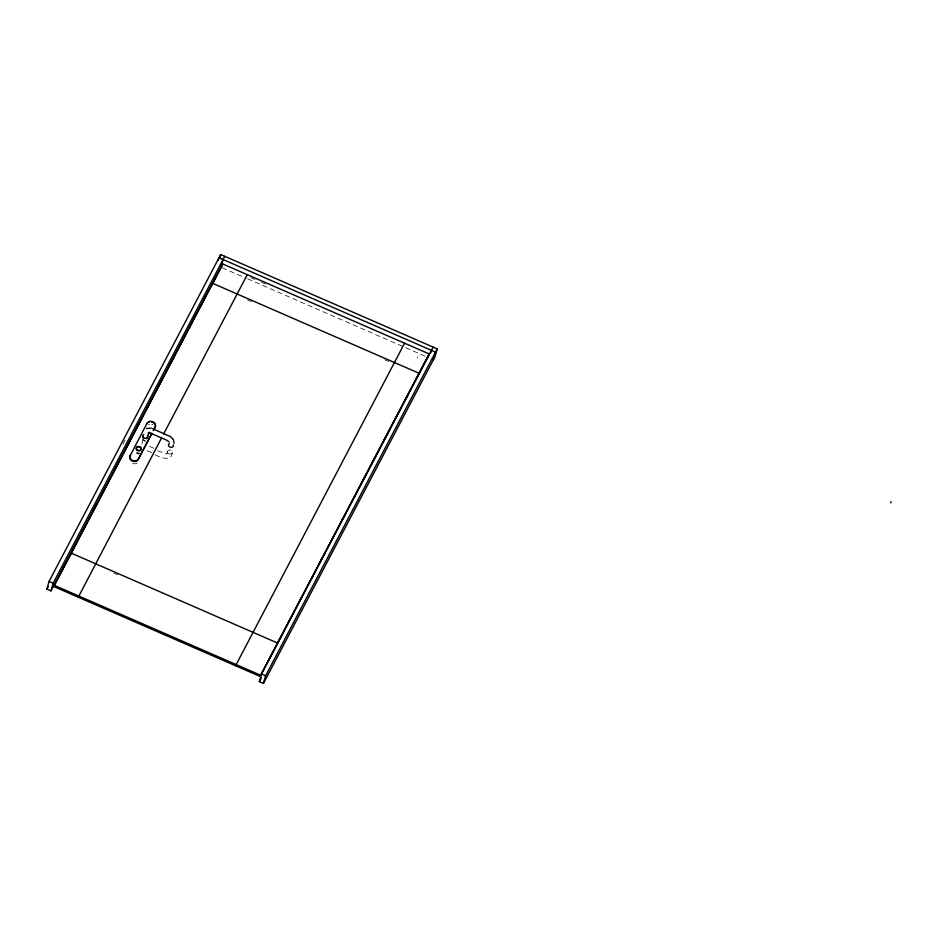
<?xml version="1.0" encoding="UTF-8"?>
<svg xmlns="http://www.w3.org/2000/svg" width="938" height="938" viewBox="0 0 938 938"><rect width="100%" height="100%" fill="white"/><g stroke="black" fill="none" stroke-linecap="round" stroke-linejoin="round"><path stroke-width="0.7" stroke-dasharray="4.69 3.52" d="M142.752 439.347L141.732 445.409M167.527 451.553L166.823 454.074C169.086 453.183 157.889 452.456 155.016 448.81M172.346 452.526C171.666 463.208 157.221 456.489 152.988 453.277M417.187 358.046L417.551 356.768M123.03 444.096L125.071 440.215M250.927 277.683L254.925 279.43M261.596 282.338L265.595 284.073M222.259 267.787L246.295 278.269M247.632 278.844L425.289 356.252M247.444 299.914L251.443 301.661M384.756 359.746L388.754 361.482M153.762 448.27L147.899 445.632M151.722 452.726L145.32 449.806M113.838 573.13L117.836 574.877M139.68 453.687A2.462 1.982 15.7 0 1 136.819 452.784M138.332 454.086A2.462 1.982 15.7 0 1 136.397 452.679M137.054 463.266A4.479 3.611 15.7 0 1 132.668 463.337M145.66 441.2A2.462 1.982 15.7 0 1 143.104 439.734M148.567 424.75A4.479 3.611 15.7 0 1 149.576 424.375M151.839 424.339A4.479 3.611 15.7 0 1 152.953 424.68M139.246 453.124A2.462 1.982 15.7 0 1 137.452 452.562M145.202 440.508A2.462 1.982 15.7 0 1 143.596 439.582M168.008 453.089A2.462 1.982 15.7 0 0 172.182 453.019A2.462 1.982 15.7 0 0 169.626 450.017A2.462 1.982 15.7 0 0 168.008 453.089"/><path stroke-width="1.41" d="M174.058 443.182L173.284 439.371L170.399 436.592L152.613 428.713M222.048 265.055L50.98 590.881L46.9 589.111L49.046 581.443L220.676 254.55L437.214 348.889L435.068 356.557L263.449 683.45L259.357 681.68L261.503 674.012L433.133 347.119M50.98 590.881L53.138 583.225L224.757 256.32M53.747 586.531L222.775 263.988L429.1 353.884L428.748 355.162L260.072 676.427L53.747 586.531L212.621 283.311L418.958 373.207L418.594 374.485M70.655 554.323L71.018 553.045L277.343 642.94L276.98 644.218M78.264 597.213L161.571 437.94M147.477 437.389L148.896 432.324L148.31 432.934L150.221 433.039M218.261 260.318L218.988 257.762L435.525 352.113L433.379 359.77M219.598 258.372L220.676 254.55M220.922 267.213L223.068 259.545M222.775 263.988L212.949 283.299M235.567 665.745L404.583 343.202M260.072 676.427L429.1 353.884M263.449 683.45L265.595 675.794L437.214 348.889M430.73 352.887L431.445 350.331M890.737 502.885L891.1 501.607M46.9 589.111L48.26 586.52M151.862 433.215L138.343 458.987A4.479 3.611 15.7 0 1 132.563 460.417A4.479 3.611 15.7 0 1 130.171 455.422M153.222 430.636L155.251 426.778A4.479 3.611 15.7 0 0 152.859 421.772A4.479 3.611 15.7 0 0 147.078 423.214L129.983 456.056A4.479 3.611 15.7 0 0 132.387 461.062A4.479 3.611 15.7 0 0 138.156 459.62L151.686 433.86M153.715 429.991L155.075 427.411A4.479 3.611 15.7 0 0 155.368 425.571M163.611 434.048L247.292 274.67M259.357 681.68L261.397 677.787M146.41 428.455L151.206 428.22M150.69 433.215L166.976 440.309L169.098 441.986M49.046 581.443L53.138 583.225M261.503 674.012L265.595 675.794M54.099 585.253L260.436 675.149M139.574 447.063A2.462 1.982 15.7 0 1 140.7 450.099A2.462 1.982 15.7 0 1 137.007 450.158A2.462 1.982 15.7 0 1 137.171 447.098M137.722 446.887A2.462 1.982 15.7 0 1 138.965 446.863M146.996 438.316A2.462 1.982 15.7 0 1 146.551 438.644M143.584 438.363A2.462 1.982 15.7 0 1 143.139 437.952M142.822 437.471A2.462 1.982 15.7 0 1 142.658 436.416M147.489 435.713A2.462 1.982 15.7 0 1 146.363 438.152A2.462 1.982 15.7 0 1 143.197 437.155A2.462 1.982 15.7 0 1 143.76 434.529M146.903 423.859A4.479 3.611 15.7 0 1 147.477 423.085M148.286 422.487A4.479 3.611 15.7 0 1 149.294 422.1M151.557 422.065A4.479 3.611 15.7 0 1 152.671 422.417M153.68 422.979A4.479 3.611 15.7 0 1 155.063 424.621M173.155 444.741A2.462 1.982 15.7 0 1 172.029 447.192A2.462 1.982 15.7 0 1 168.863 446.195A2.462 1.982 15.7 0 1 169.426 443.568M136.831 449.49A2.462 1.982 15.7 0 0 141.005 449.419A2.462 1.982 15.7 0 0 138.437 446.418A2.462 1.982 15.7 0 0 136.831 449.49"/></g></svg>
